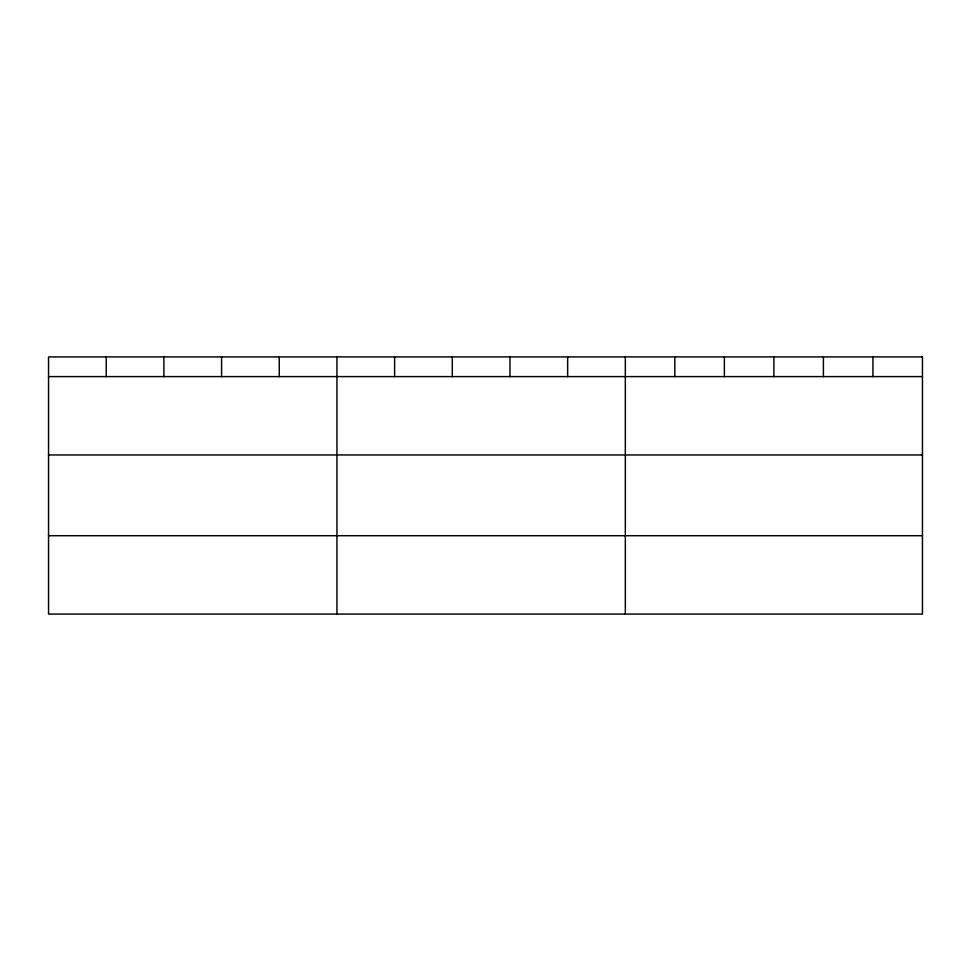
<?xml version="1.0" encoding="UTF-8"?>
<svg xmlns="http://www.w3.org/2000/svg" width="971" height="971" viewBox="0 0 971 971"><rect width="100%" height="100%" fill="white"/><g stroke="black" fill="none" stroke-linecap="round" stroke-linejoin="round"><path stroke-width="1.46" d="M48.55 376.602L922.45 376.602M48.55 454.962L922.45 454.962M48.55 535.713L922.45 535.713M872.929 356.915L872.929 376.602M823.408 356.915L823.408 376.602M773.887 356.915L773.887 376.602M724.366 356.915L724.366 376.602M674.845 356.915L674.845 376.602M625.324 356.915L625.324 614.085M567.647 356.915L567.647 376.602M509.969 356.915L509.969 376.602M452.292 356.915L452.292 376.602M394.614 356.915L394.614 376.602M336.937 356.915L336.937 614.085M279.26 356.915L279.26 376.602M221.582 356.915L221.582 376.602M163.905 356.915L163.905 376.602M106.227 356.915L106.227 376.602M922.45 356.915L48.55 356.915L48.55 614.085L922.45 614.085L922.45 356.915"/></g></svg>
